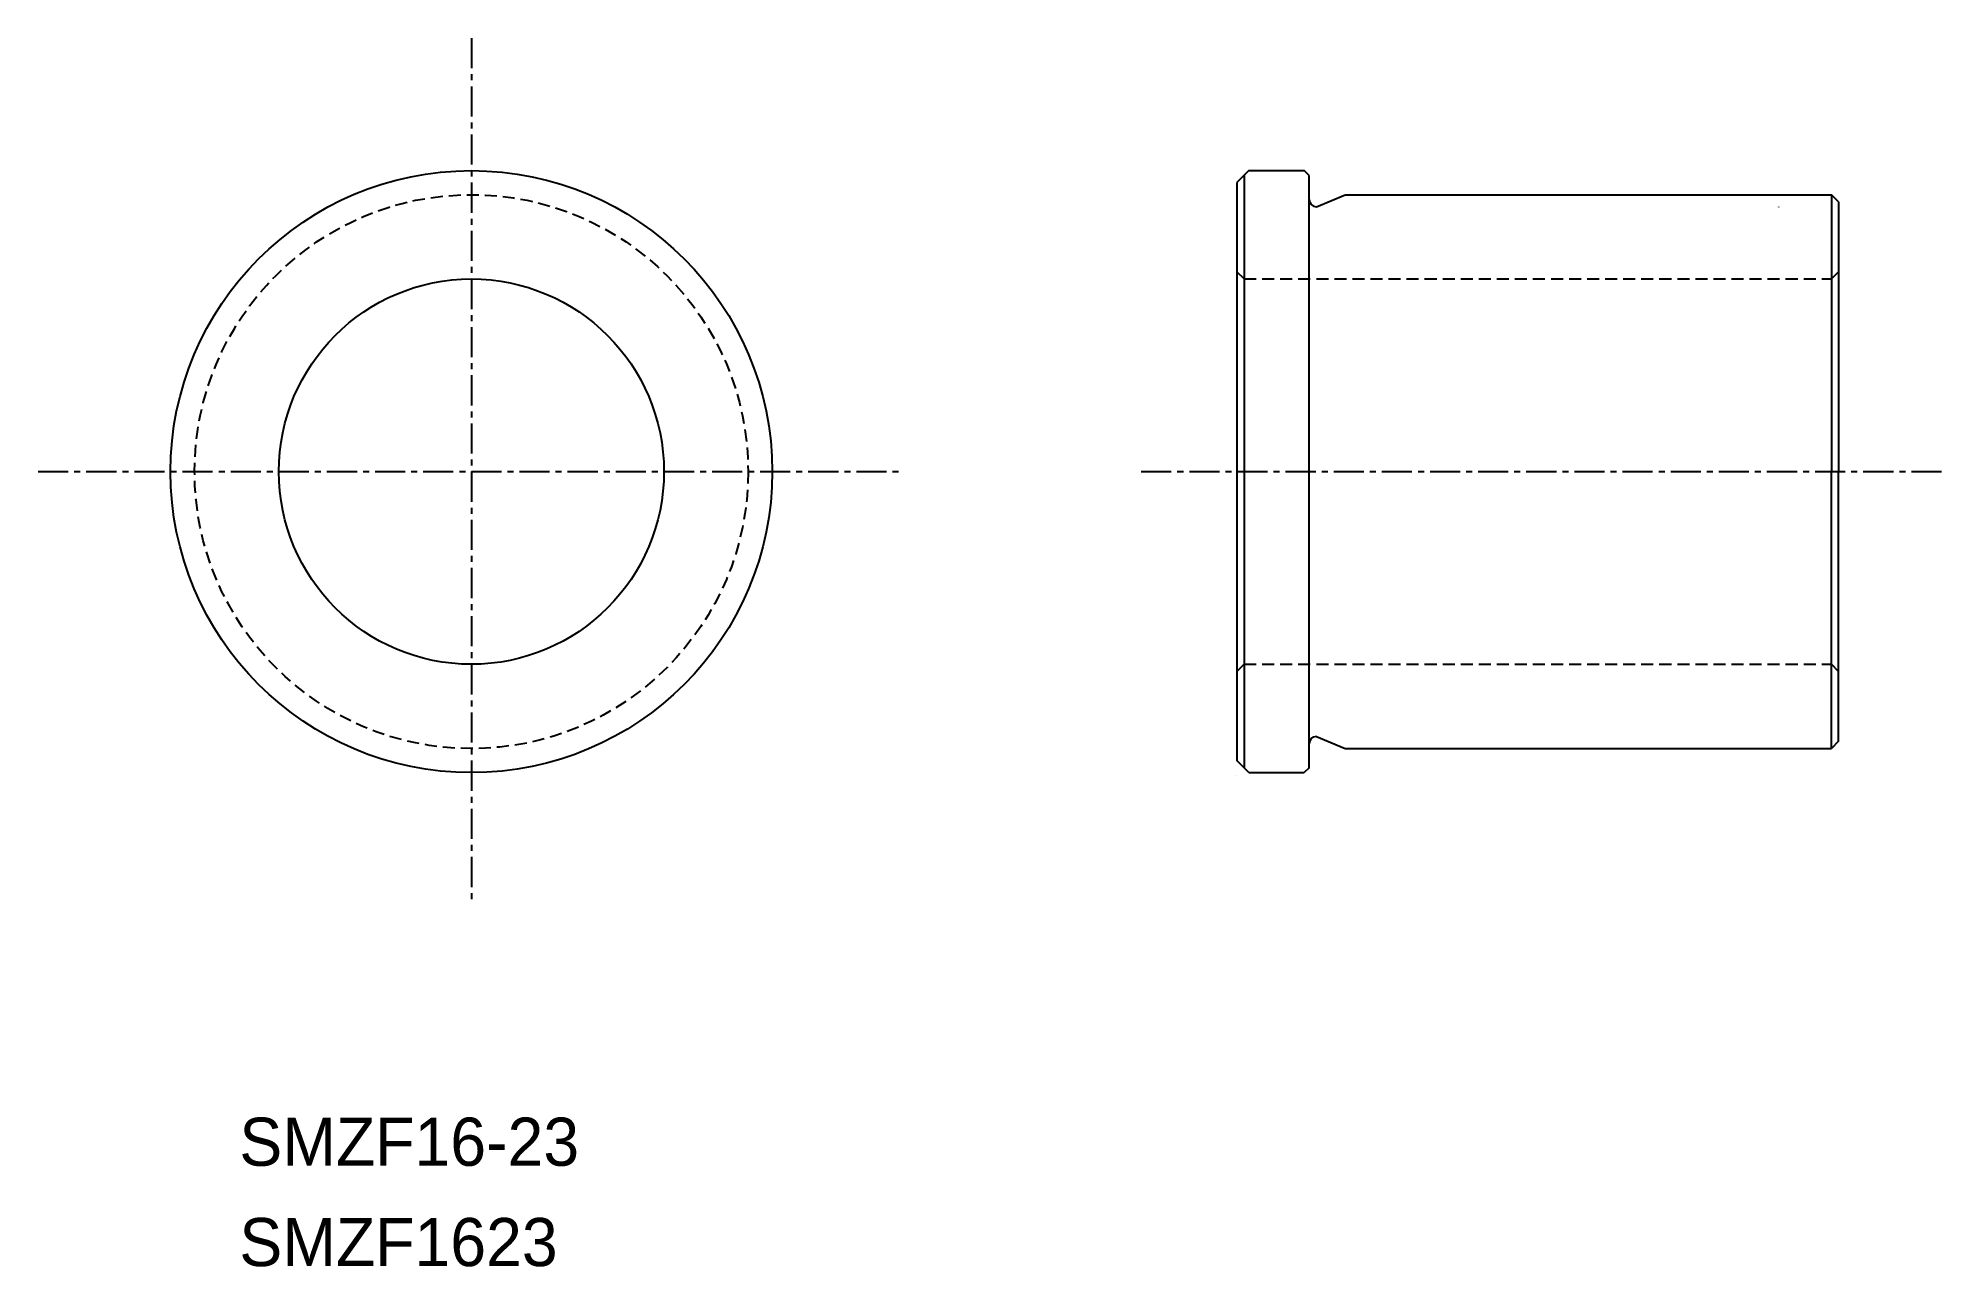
# Model space of a CAD drawing. Extents: x 1.6 to 80.9, y 10 to 61.
import ezdxf

# ---------------------------------------------------------------- set-up
doc = ezdxf.new("R2010")
doc.units = 0
doc.linetypes.add('CENTER', pattern=[2, 1.25, -0.25, 0.25, -0.25])
doc.linetypes.add('DASHED', pattern=[0.75, 0.5, -0.25])
doc.layers.get('0').update_dxf_attribs({"linetype": 'CONTINUOUS'})
doc.layers.add('CENTER', color=1, linetype='CENTER')

msp = doc.modelspace()

# ---------------------------------------------------------------- linework, layer by layer
at = {"color": 7, "linetype": 'CONTINUOUS'}
for p, q in [((51.95, 55.494), (51.45, 54.994)), ((51.95, 55.494), (54.25, 55.494)), ((54.45, 55.294), (54.25, 55.494)), ((51.45, 54.994), (51.45, 30.994)), ((51.75, 55.294), (51.75, 30.694)), ((54.45, 30.694), (54.45, 55.294)), ((54.75, 53.994), (55.95, 54.494)), ((55.95, 54.494), (76.15, 54.494)), ((73.95, 53.994), (73.95, 53.974)), ((76.15, 54.494), (76.15, 42.994)), ((76.45, 54.194), (76.15, 54.494)), ((76.45, 54.194), (76.45, 51.294)), ((76.45, 51.294), (76.45, 42.994)), ((76.15, 31.494), (76.15, 42.994)), ((76.45, 34.694), (76.45, 42.994)), ((76.45, 31.794), (76.45, 34.694)), ((54.75, 31.994), (55.95, 31.494)), ((76.45, 31.794), (76.15, 31.494)), ((51.95, 30.494), (51.45, 30.994)), ((55.95, 31.494), (76.15, 31.494)), ((51.45, 30.36), (51.45, 30.36)), ((51.95, 30.494), (54.25, 30.494)), ((54.45, 30.694), (54.25, 30.494))]:
    msp.add_line(p, q, dxfattribs=at)
at = {"color": 3, "linetype": 'DASHED'}
for p, q in [((51.75, 50.994), (51.45, 51.294)), ((51.75, 50.994), (76.15, 50.994)), ((76.45, 51.294), (76.15, 50.994)), ((51.75, 34.994), (51.45, 34.694)), ((51.75, 34.994), (76.15, 34.994)), ((76.45, 34.694), (76.15, 34.994))]:
    msp.add_line(p, q, dxfattribs=at)
at = {"color": 7, "linetype": 'CONTINUOUS'}
for radius in [12.5, 8]:
    msp.add_circle((19.642, 42.994), radius, dxfattribs=at)
at = {"color": 3, "linetype": 'DASHED'}
msp.add_circle((19.642, 42.994), 11.5, dxfattribs=at)
at = {"color": 7, "linetype": 'CONTINUOUS'}
for centre, start, end in [((54.75, 54.294), 180, 270), ((54.75, 31.694), 90, 180)]:
    msp.add_arc(centre, 0.3, start, end, dxfattribs=at)
at = {"layer": 'CENTER', "color": 1, "linetype": 'CENTER'}
for p, q in [((19.642, 60.994), (19.642, 24.994)), ((1.642, 42.994), (37.642, 42.994)), ((47.474, 42.994), (80.905, 42.994))]:
    msp.add_line(p, q, dxfattribs=at)

# ---------------------------------------------------------------- texts
at = {"color": 7, "linetype": 'CONTINUOUS'}
for s, p in [('SMZF16-23', (10, 14.167)), ('SMZF1623', (10, 10))]:
    msp.add_text(s, height=2, dxfattribs=at).set_placement(p)

doc.saveas('drawing.dxf')
